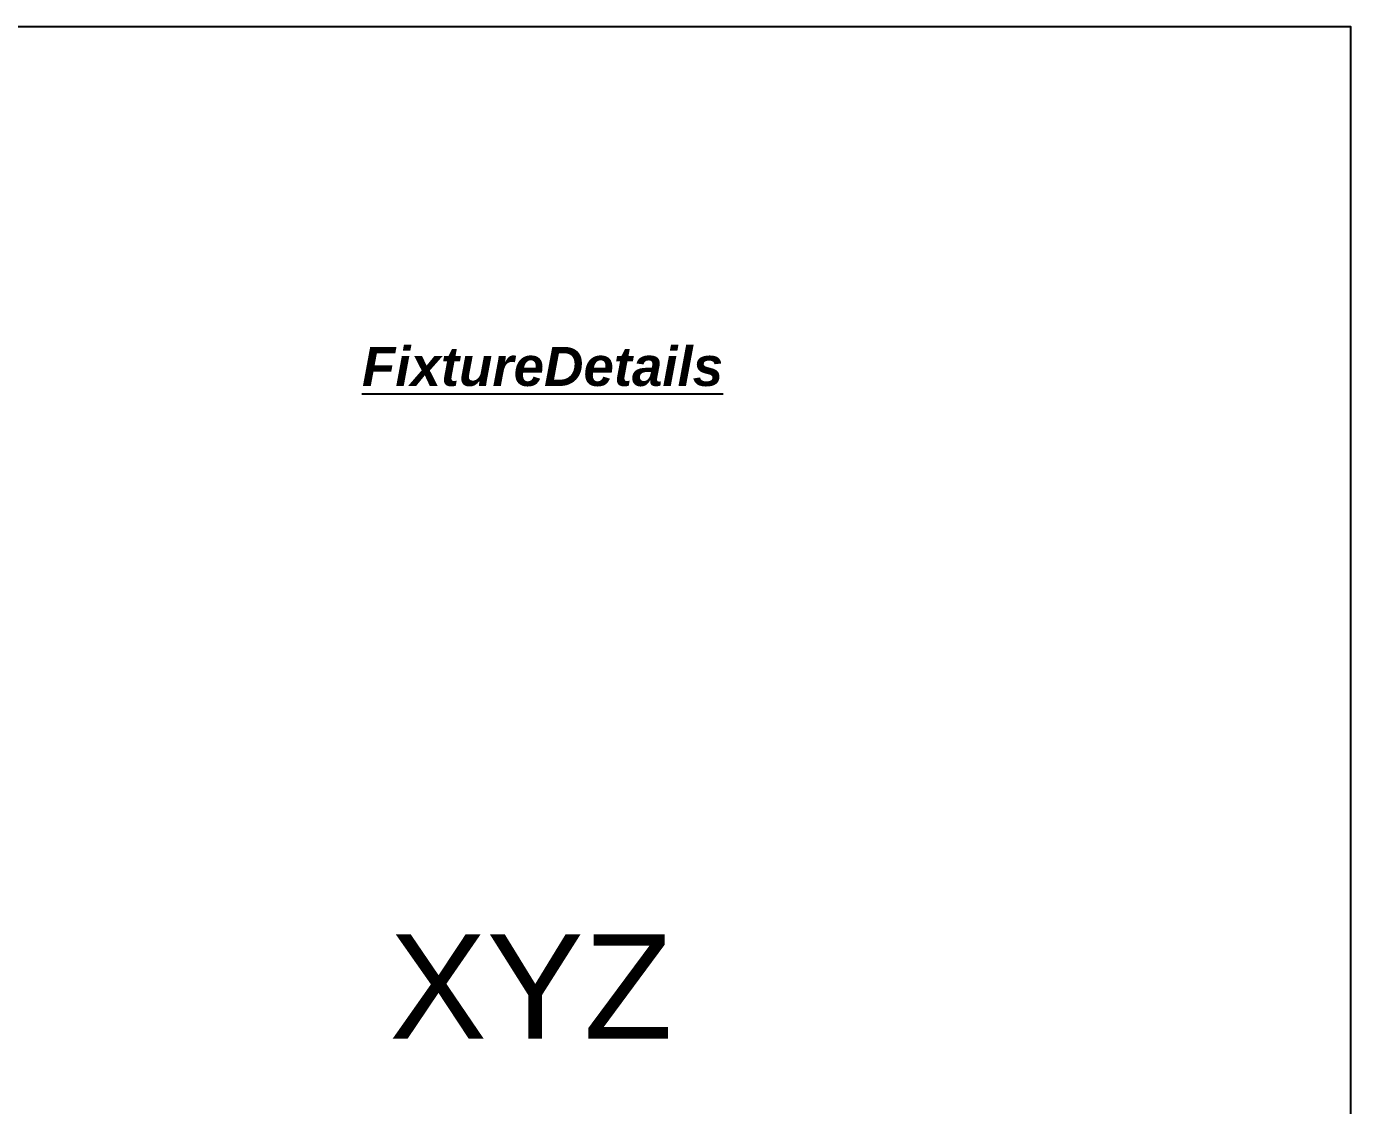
# Model space of a CAD drawing. Header units: inches. Extents: x 185 to 315, y 0 to 83.
# Drawn here: x 289.51 to 314.91, y 62.09 to 82.79 of the extents above; entities that cross this region are included whole.
import ezdxf

# ---------------------------------------------------------------- set-up
doc = ezdxf.new("R2010")
doc.units = ezdxf.units.IN
doc.header["$LTSCALE"] = 0.5
doc.header["$MEASUREMENT"] = 0
doc.layers.get('0').update_dxf_attribs({"color": 255, "linetype": 'CONTINUOUS'})
doc.layers.add('FAB DWG', color=7, linetype='CONTINUOUS', plot=False)
doc.layers.add('Text-Unprinted', color=131, linetype='CONTINUOUS', plot=False)
doc.layers.add('LED Board', color=110, linetype='CONTINUOUS')
doc.styles.add('LSAD_Standard', font='arial.ttf')
doc.styles.get("Standard").update_dxf_attribs({"font": 'arial.ttf'})

# ---------------------------------------------------------------- blocks, each defined once
blk = doc.blocks.new('LSAD_LEDTotal')
at = {"ltscale": 0.5, "transparency": 16777216}
blk.add_attdef('EXTENDEDQUANTITY', (0, -3.5), '', height=2, dxfattribs=at)
at = {"layer": 'FAB DWG', "color": 0, "ltscale": 0.5, "transparency": 16777216}
blk.add_attdef('FIXTURELEDCOUNT', (0, 0), '', height=2, dxfattribs=at)
blk = doc.blocks.new('*U108')
at = {"layer": 'Text-Unprinted', "color": 1, "ltscale": 0.5, "transparency": 16777216, "insert": (0, 0), "char_height": 0.75, "attachment_point": 1, "style": 'LSAD_Standard'}
blk.add_mtext_dynamic_manual_height_columns('{\\fArial|b1|i1|c0|p34;\\LFixtureDetails}', width=12.81377, gutter_width=6.25, heights=[0], dxfattribs=at)

msp = doc.modelspace()

# ---------------------------------------------------------------- linework, layer by layer
at = {"layer": 'Text-Unprinted', "ltscale": 0.5, "transparency": 16777216}
msp.add_lwpolyline([(226.5827, 82.78678), (314.91034, 82.78678), (314.91034, 0), (226.5827, 0)], close=True, dxfattribs=at)

# ---------------------------------------------------------------- block references
at = {"transparency": 16777216}
msp.add_blockref('*U108', (295.94509, 76.64155), dxfattribs=at)
at = {"layer": 'LED Board', "ltscale": 0.5}
msp.add_blockref('LSAD_LEDTotal', (296.47326, 63.37514), dxfattribs=at).add_auto_attribs({'FIXTURELEDCOUNT': 'XYZ'})

doc.saveas('drawing.dxf')
